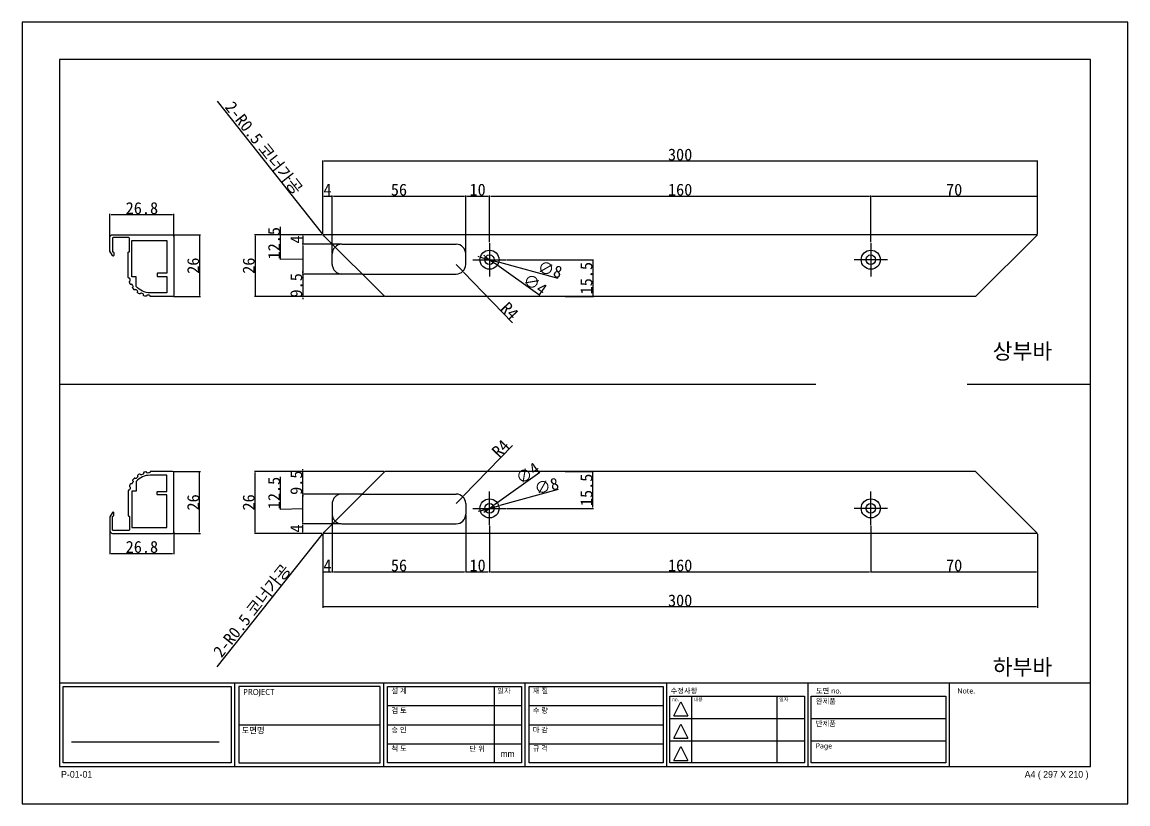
# Model space of a CAD drawing. Header units: millimetres. Extents: x -44117 to 256353, y -2095463 to 65325.
# Drawn here: x -11171.1 to -10707, y 29522.1 to 29850.2 of the extents above; entities that cross this region are included whole.
import ezdxf

# ---------------------------------------------------------------- set-up
doc = ezdxf.new("R2010")
doc.units = ezdxf.units.MM
doc.header["$LTSCALE"] = 10
doc.linetypes.add('CENTER', pattern=[50.8, 31.75, -6.35, 6.35, -6.35])
doc.linetypes.add('HIDDEN', pattern=[9.525, 6.35, -3.175])
doc.layers.add('cen', color=1, linetype='CENTER')
doc.layers.add('hid', color=8, linetype='HIDDEN')
doc.styles.add('고딕', font='')
doc.styles.get('고딕').set_extended_font_data('HYgtrE')
doc.dimstyles.new('hi01 a4 - 1scale', dxfattribs={"dimtxt": 5, "dimasz": 0.5, "dimexe": 0.3, "dimexo": 0.3, "dimgap": 0.2, "dimtad": 1, "dimdec": 1, "dimdsep": 46, "dimtxsty": 'Standard', "dimcen": 1, "dimclrd": 251, "dimclre": 251, "dimclrt": 3, "dimadec": 1, "dimazin": 2, "dimtfac": 1, "dimtdec": 1, "dimtix": 1, "dimtmove": 1, "dimatfit": 3, "dimfxl": 0, "dimarcsym": 0})

# ---------------------------------------------------------------- blocks, each defined once
blk = doc.blocks.new('*D837')
at = {"color": 251, "lineweight": -2, "transparency": 16777216}
for p, q in [((-11044.93, 29761.32), (-11044.93, 29777.49)), ((-11044.43, 29777.19), (-11041.43, 29777.19)), ((-11040.93, 29753.32), (-11040.93, 29777.49))]:
    blk.add_line(p, q, dxfattribs=at)
at = {"color": 251, "transparency": 16777216}
for points in [[(-11044.43, 29777.28), (-11044.43, 29777.11), (-11044.93, 29777.19)], [(-11041.43, 29777.28), (-11041.43, 29777.11), (-11040.93, 29777.19)]]:
    blk.add_solid(points, dxfattribs=at)
at = {"layer": 'Defpoints', "color": 0, "transparency": 16777216}
for p in [(-11040.93, 29777.19), (-11044.93, 29761.02), (-11040.93, 29753.02)]:
    blk.add_point(p, dxfattribs=at)
at = {"color": 3, "transparency": 16777216, "insert": (-11042.93, 29779.89), "char_height": 5, "attachment_point": 5}
blk.add_mtext('4', dxfattribs=at)
blk = doc.blocks.new('*D838')
at = {"color": 251, "lineweight": -2, "transparency": 16777216}
for p, q in [((-11040.93, 29761.32), (-11040.93, 29777.49)), ((-11040.43, 29777.19), (-10985.43, 29777.19)), ((-10984.93, 29753.32), (-10984.93, 29777.49))]:
    blk.add_line(p, q, dxfattribs=at)
at = {"color": 251, "transparency": 16777216}
for points in [[(-11040.43, 29777.28), (-11040.43, 29777.11), (-11040.93, 29777.19)], [(-10985.43, 29777.28), (-10985.43, 29777.11), (-10984.93, 29777.19)]]:
    blk.add_solid(points, dxfattribs=at)
at = {"layer": 'Defpoints', "color": 0, "transparency": 16777216}
for p in [(-10984.93, 29777.19), (-11040.93, 29761.02), (-10984.93, 29753.02)]:
    blk.add_point(p, dxfattribs=at)
at = {"color": 3, "transparency": 16777216, "insert": (-11012.93, 29779.89), "char_height": 5, "attachment_point": 5}
blk.add_mtext('56', dxfattribs=at)
blk = doc.blocks.new('*D888')
at = {"color": 251, "lineweight": -2, "transparency": 16777216}
for p, q in [((-10984.93, 29761.32), (-10984.93, 29777.49)), ((-10984.43, 29777.19), (-10975.43, 29777.19)), ((-10974.93, 29757.82), (-10974.93, 29777.49))]:
    blk.add_line(p, q, dxfattribs=at)
at = {"color": 251, "transparency": 16777216}
for points in [[(-10984.43, 29777.28), (-10984.43, 29777.11), (-10984.93, 29777.19)], [(-10975.43, 29777.28), (-10975.43, 29777.11), (-10974.93, 29777.19)]]:
    blk.add_solid(points, dxfattribs=at)
at = {"layer": 'Defpoints', "color": 0, "transparency": 16777216}
for p in [(-10974.93, 29777.19), (-10984.93, 29761.02), (-10974.93, 29757.52)]:
    blk.add_point(p, dxfattribs=at)
at = {"color": 3, "transparency": 16777216, "insert": (-10979.93, 29779.89), "char_height": 5, "attachment_point": 5}
blk.add_mtext('10', dxfattribs=at)
blk = doc.blocks.new('*D889')
at = {"color": 251, "lineweight": -2, "transparency": 16777216}
for p, q in [((-10974.93, 29757.82), (-10974.93, 29777.49)), ((-10974.43, 29777.19), (-10815.43, 29777.19)), ((-10814.93, 29757.82), (-10814.93, 29777.49))]:
    blk.add_line(p, q, dxfattribs=at)
at = {"color": 251, "transparency": 16777216}
for points in [[(-10974.43, 29777.28), (-10974.43, 29777.11), (-10974.93, 29777.19)], [(-10815.43, 29777.28), (-10815.43, 29777.11), (-10814.93, 29777.19)]]:
    blk.add_solid(points, dxfattribs=at)
at = {"layer": 'Defpoints', "color": 0, "transparency": 16777216}
for p in [(-10814.93, 29777.19), (-10974.93, 29757.52), (-10814.93, 29757.52)]:
    blk.add_point(p, dxfattribs=at)
at = {"color": 3, "transparency": 16777216, "insert": (-10894.93, 29779.89), "char_height": 5, "attachment_point": 5}
blk.add_mtext('160', dxfattribs=at)
blk = doc.blocks.new('*D890')
at = {"color": 251, "lineweight": -2, "transparency": 16777216}
for p, q in [((-11044.93, 29761.32), (-11044.93, 29792.22)), ((-10745.43, 29791.92), (-11044.43, 29791.92)), ((-10744.93, 29761.32), (-10744.93, 29792.22))]:
    blk.add_line(p, q, dxfattribs=at)
at = {"color": 251, "transparency": 16777216}
for points in [[(-11044.43, 29792), (-11044.43, 29791.83), (-11044.93, 29791.92)], [(-10745.43, 29792), (-10745.43, 29791.83), (-10744.93, 29791.92)]]:
    blk.add_solid(points, dxfattribs=at)
at = {"layer": 'Defpoints', "color": 0, "transparency": 16777216}
for p in [(-11044.93, 29791.92), (-11044.93, 29761.02), (-10744.93, 29761.02)]:
    blk.add_point(p, dxfattribs=at)
at = {"color": 3, "transparency": 16777216, "insert": (-10894.93, 29794.62), "char_height": 5, "attachment_point": 5}
blk.add_mtext('300', dxfattribs=at)
blk = doc.blocks.new('*D891')
at = {"color": 251, "lineweight": -2, "transparency": 16777216}
for p, q in [((-10814.93, 29761.32), (-10814.93, 29777.49)), ((-10814.43, 29777.19), (-10745.43, 29777.19)), ((-10744.93, 29761.32), (-10744.93, 29777.49))]:
    blk.add_line(p, q, dxfattribs=at)
at = {"color": 251, "transparency": 16777216}
for points in [[(-10814.43, 29777.28), (-10814.43, 29777.11), (-10814.93, 29777.19)], [(-10745.43, 29777.28), (-10745.43, 29777.11), (-10744.93, 29777.19)]]:
    blk.add_solid(points, dxfattribs=at)
at = {"layer": 'Defpoints', "color": 0, "transparency": 16777216}
for p in [(-10744.93, 29777.19), (-10814.93, 29761.02), (-10744.93, 29761.02)]:
    blk.add_point(p, dxfattribs=at)
at = {"color": 3, "transparency": 16777216, "insert": (-10779.93, 29779.89), "char_height": 5, "attachment_point": 5}
blk.add_mtext('70', dxfattribs=at)
blk = doc.blocks.new('*D892')
at = {"color": 251, "lineweight": -2, "transparency": 16777216}
for p, q in [((-11134.21, 29760.32), (-11134.21, 29769.75)), ((-11107.41, 29760.32), (-11107.41, 29769.75)), ((-11133.71, 29769.45), (-11107.91, 29769.45))]:
    blk.add_line(p, q, dxfattribs=at)
at = {"color": 251, "transparency": 16777216}
for points in [[(-11133.71, 29769.53), (-11133.71, 29769.36), (-11134.21, 29769.45)], [(-11107.91, 29769.53), (-11107.91, 29769.36), (-11107.41, 29769.45)]]:
    blk.add_solid(points, dxfattribs=at)
at = {"layer": 'Defpoints', "color": 0, "transparency": 16777216}
for p in [(-11107.41, 29769.45), (-11134.21, 29760.02), (-11107.41, 29760.02)]:
    blk.add_point(p, dxfattribs=at)
at = {"color": 3, "transparency": 16777216, "insert": (-11120.81, 29772.15), "char_height": 5, "attachment_point": 5}
blk.add_mtext('26.8', dxfattribs=at)
blk = doc.blocks.new('*D893')
at = {"color": 251, "lineweight": -2, "transparency": 16777216}
for p, q in [((-11107.61, 29761.02), (-11096.28, 29761.02)), ((-11096.58, 29760.52), (-11096.58, 29735.53)), ((-11107.61, 29735.03), (-11096.28, 29735.03))]:
    blk.add_line(p, q, dxfattribs=at)
at = {"color": 251, "transparency": 16777216}
for points in [[(-11096.67, 29760.52), (-11096.5, 29760.52), (-11096.58, 29761.02)], [(-11096.67, 29735.53), (-11096.5, 29735.53), (-11096.58, 29735.03)]]:
    blk.add_solid(points, dxfattribs=at)
at = {"layer": 'Defpoints', "color": 0, "transparency": 16777216}
for p in [(-11107.91, 29761.02), (-11107.91, 29735.03), (-11096.58, 29735.03)]:
    blk.add_point(p, dxfattribs=at)
at = {"color": 3, "transparency": 16777216, "insert": (-11099.28, 29748.02), "char_height": 5, "attachment_point": 5, "rotation": 90}
blk.add_mtext('26', dxfattribs=at)
blk = doc.blocks.new('*D894')
at = {"color": 251, "lineweight": -2, "transparency": 16777216}
for p, q in [((-11045.23, 29761.02), (-11053.61, 29761.02)), ((-11053.31, 29760.52), (-11053.31, 29757.52)), ((-11037.23, 29757.02), (-11053.61, 29757.02))]:
    blk.add_line(p, q, dxfattribs=at)
at = {"color": 251, "transparency": 16777216}
for points in [[(-11053.39, 29760.52), (-11053.23, 29760.52), (-11053.31, 29761.02)], [(-11053.39, 29757.52), (-11053.23, 29757.52), (-11053.31, 29757.02)]]:
    blk.add_solid(points, dxfattribs=at)
at = {"layer": 'Defpoints', "color": 0, "transparency": 16777216}
for p in [(-11044.93, 29761.02), (-11053.31, 29757.02), (-11036.93, 29757.02)]:
    blk.add_point(p, dxfattribs=at)
at = {"color": 3, "transparency": 16777216, "insert": (-11056.01, 29759.02), "char_height": 5, "attachment_point": 5, "rotation": 90}
blk.add_mtext('4', dxfattribs=at)
blk = doc.blocks.new('*D895')
at = {"color": 251, "lineweight": -2, "transparency": 16777216}
for p, q in [((-11062.64, 29750.57), (-11062.64, 29764.31)), ((-11037.23, 29757.02), (-11053.61, 29757.02)), ((-11053.31, 29756.52), (-11053.31, 29745.02)), ((-11053.31, 29750.77), (-11062.64, 29750.57)), ((-11028.73, 29744.52), (-11053.61, 29744.52))]:
    blk.add_line(p, q, dxfattribs=at)
at = {"color": 251, "transparency": 16777216}
for points in [[(-11053.39, 29756.52), (-11053.23, 29756.52), (-11053.31, 29757.02)], [(-11053.39, 29745.02), (-11053.23, 29745.02), (-11053.31, 29744.52)]]:
    blk.add_solid(points, dxfattribs=at)
at = {"layer": 'Defpoints', "color": 0, "transparency": 16777216}
for p in [(-11036.93, 29757.02), (-11053.31, 29744.52), (-11028.43, 29744.52)]:
    blk.add_point(p, dxfattribs=at)
at = {"color": 3, "transparency": 16777216, "insert": (-11065.34, 29757.44), "char_height": 5, "attachment_point": 5, "rotation": 90}
blk.add_mtext('12.5', dxfattribs=at)
blk = doc.blocks.new('*D896')
at = {"color": 251, "lineweight": -2, "transparency": 16777216}
for p, q in [((-11028.73, 29744.52), (-11053.61, 29744.52)), ((-11053.31, 29745.02), (-11053.31, 29745.52)), ((-11053.31, 29744.52), (-11053.31, 29735.03)), ((-11019.23, 29735.03), (-11053.61, 29735.03)), ((-11053.31, 29734.53), (-11053.31, 29734.03))]:
    blk.add_line(p, q, dxfattribs=at)
at = {"color": 251, "transparency": 16777216}
for points in [[(-11053.39, 29745.02), (-11053.23, 29745.02), (-11053.31, 29744.52)], [(-11053.39, 29734.53), (-11053.23, 29734.53), (-11053.31, 29735.03)]]:
    blk.add_solid(points, dxfattribs=at)
at = {"layer": 'Defpoints', "color": 0, "transparency": 16777216}
for p in [(-11028.43, 29744.52), (-11053.31, 29735.03), (-11018.93, 29735.03)]:
    blk.add_point(p, dxfattribs=at)
at = {"color": 3, "transparency": 16777216, "insert": (-11056.01, 29739.77), "char_height": 5, "attachment_point": 5, "rotation": 90}
blk.add_mtext('9.5', dxfattribs=at)
blk = doc.blocks.new('*D897')
at = {"color": 251, "lineweight": -2, "transparency": 16777216}
for p, q in [((-11045.23, 29761.02), (-11073.59, 29761.02)), ((-11073.29, 29760.52), (-11073.29, 29735.53)), ((-11019.23, 29735.03), (-11073.59, 29735.03))]:
    blk.add_line(p, q, dxfattribs=at)
at = {"color": 251, "transparency": 16777216}
for points in [[(-11073.38, 29760.52), (-11073.21, 29760.52), (-11073.29, 29761.02)], [(-11073.38, 29735.53), (-11073.21, 29735.53), (-11073.29, 29735.03)]]:
    blk.add_solid(points, dxfattribs=at)
at = {"layer": 'Defpoints', "color": 0, "transparency": 16777216}
for p in [(-11044.93, 29761.02), (-11073.29, 29735.03), (-11018.93, 29735.03)]:
    blk.add_point(p, dxfattribs=at)
at = {"color": 3, "transparency": 16777216, "insert": (-11075.99, 29748.02), "char_height": 5, "attachment_point": 5, "rotation": 90}
blk.add_mtext('26', dxfattribs=at)
blk = doc.blocks.new('*D898')
at = {"color": 251, "lineweight": -2, "transparency": 16777216}
for p, q in [((-10988.93, 29748.52), (-10986.15, 29745.65)), ((-10965.34, 29724.08), (-10985.8, 29745.29))]:
    blk.add_line(p, q, dxfattribs=at)
at = {"color": 251, "transparency": 16777216}
blk.add_solid([(-10985.74, 29745.34), (-10985.86, 29745.23), (-10986.15, 29745.65)], dxfattribs=at)
at = {"layer": 'Defpoints', "color": 0, "transparency": 16777216}
for p in [(-10988.93, 29748.52), (-10986.15, 29745.65)]:
    blk.add_point(p, dxfattribs=at)
at = {"color": 3, "transparency": 16777216, "insert": (-10966.43, 29729.1), "char_height": 5, "attachment_point": 5, "rotation": 313.9845}
blk.add_mtext('R4', dxfattribs=at)
blk = doc.blocks.new('*D899')
at = {"color": 251, "lineweight": -2, "transparency": 16777216}
for p, q in [((-10979.27, 29751.71), (-10979.75, 29751.84)), ((-10978.79, 29751.58), (-10971.07, 29749.47)), ((-10946.06, 29742.64), (-10970.59, 29749.34))]:
    blk.add_line(p, q, dxfattribs=at)
at = {"color": 251, "transparency": 16777216}
for points in [[(-10979.25, 29751.79), (-10979.29, 29751.63), (-10978.79, 29751.58)], [(-10970.56, 29749.42), (-10970.61, 29749.26), (-10971.07, 29749.47)]]:
    blk.add_solid(points, dxfattribs=at)
at = {"layer": 'Defpoints', "color": 0, "transparency": 16777216}
for p in [(-10978.79, 29751.58), (-10971.07, 29749.47)]:
    blk.add_point(p, dxfattribs=at)
at = {"color": 3, "transparency": 16777216, "insert": (-10949.56, 29746.39), "char_height": 5, "attachment_point": 5, "rotation": 344.7203}
blk.add_mtext('∅8', dxfattribs=at)
blk = doc.blocks.new('*D900')
at = {"color": 251, "lineweight": -2, "transparency": 16777216}
for p, q in [((-10976.96, 29751.97), (-10977.37, 29752.26)), ((-10976.56, 29751.68), (-10973.3, 29749.36)), ((-10953.82, 29735.49), (-10972.89, 29749.07))]:
    blk.add_line(p, q, dxfattribs=at)
at = {"color": 251, "transparency": 16777216}
for points in [[(-10976.91, 29752.04), (-10977.01, 29751.91), (-10976.56, 29751.68)], [(-10972.84, 29749.14), (-10972.94, 29749), (-10973.3, 29749.36)]]:
    blk.add_solid(points, dxfattribs=at)
at = {"layer": 'Defpoints', "color": 0, "transparency": 16777216}
for p in [(-10976.56, 29751.68), (-10973.3, 29749.36)]:
    blk.add_point(p, dxfattribs=at)
at = {"color": 3, "transparency": 16777216, "insert": (-10955.81, 29740.22), "char_height": 5, "attachment_point": 5, "rotation": 324.5302}
blk.add_mtext('∅4', dxfattribs=at)
blk = doc.blocks.new('*D901')
at = {"color": 251, "lineweight": -2, "transparency": 16777216}
for p, q in [((-10967.63, 29750.52), (-10931.25, 29750.52)), ((-10931.55, 29750.02), (-10931.55, 29735.53)), ((-10943.18, 29735.03), (-10931.25, 29735.03))]:
    blk.add_line(p, q, dxfattribs=at)
at = {"color": 251, "transparency": 16777216}
for points in [[(-10931.63, 29750.02), (-10931.46, 29750.02), (-10931.55, 29750.52)], [(-10931.63, 29735.53), (-10931.46, 29735.53), (-10931.55, 29735.03)]]:
    blk.add_solid(points, dxfattribs=at)
at = {"layer": 'Defpoints', "color": 0, "transparency": 16777216}
for p in [(-10967.93, 29750.52), (-10943.48, 29735.03), (-10931.55, 29735.03)]:
    blk.add_point(p, dxfattribs=at)
at = {"color": 3, "transparency": 16777216, "insert": (-10934.25, 29742.77), "char_height": 5, "attachment_point": 5, "rotation": 90}
blk.add_mtext('15.5', dxfattribs=at)
blk = doc.blocks.new('A$C2EC13F1B')
at = {"color": 7}
for p, q in [((-3.67, -0.83), (-1.17, 4.17)), ((-1.17, 4.17), (1.33, -0.83))]:
    blk.add_line(p, q, dxfattribs=at)
blk.add_lwpolyline([(-3.67, -0.83), (1.33, -0.83)], dxfattribs=at)
blk = doc.blocks.new('a4 1scale')
at = {"color": 8}
for p, q in [((-15144.83, -4477.05), (-14867.83, -4477.05)), ((-15097.66, -4499.61), (-15097.66, -4477.05)), ((-15057.67, -4499.62), (-15057.67, -4477.06)), ((-15028.06, -4478.06), (-15028.06, -4498.62)), ((-15019.68, -4499.62), (-15019.68, -4477.06)), ((-14981.69, -4499.62), (-14981.69, -4477.06)), ((-14943.7, -4499.62), (-14943.7, -4477.06)), ((-14905.71, -4499.62), (-14905.71, -4477.06)), ((-14980.9, -4480.63), (-14944.7, -4480.63)), ((-14975.07, -4480.63), (-14975.07, -4498.62)), ((-14952.08, -4480.63), (-14952.08, -4498.62)), ((-14942.91, -4480.63), (-14906.71, -4480.63)), ((-15056.67, -4483.2), (-15020.68, -4483.2)), ((-15018.68, -4483.2), (-14982.69, -4483.2)), ((-14980.9, -4486.63), (-14944.7, -4486.63)), ((-14942.91, -4486.63), (-14906.71, -4486.63)), ((-15096.66, -4488.33), (-15058.67, -4488.34)), ((-15056.67, -4488.34), (-15020.68, -4488.34)), ((-15018.68, -4488.34), (-14982.69, -4488.34)), ((-15141.53, -4492.95), (-15101.88, -4492.95)), ((-15056.67, -4493.48), (-15020.68, -4493.48)), ((-15018.68, -4493.48), (-14982.69, -4493.48)), ((-14980.9, -4492.63), (-14944.7, -4492.63)), ((-14942.91, -4492.63), (-14906.71, -4492.63))]:
    blk.add_line(p, q, dxfattribs=at)
for points in [[(-15154.83, -4509.61), (-14857.83, -4509.61), (-14857.83, -4299.61), (-15154.83, -4299.61)], [(-15144.83, -4499.61), (-14867.83, -4499.61), (-14867.83, -4309.61), (-15144.83, -4309.61)]]:
    blk.add_lwpolyline(points, close=True)
for points in [[(-15143.82, -4478.05), (-15098.66, -4478.05), (-15098.66, -4498.61), (-15143.83, -4498.61)], [(-15058.67, -4478.06), (-15096.66, -4478.05), (-15096.66, -4498.61), (-15058.66, -4498.62)], [(-15056.67, -4478.06), (-15020.68, -4478.06), (-15020.68, -4498.62), (-15056.67, -4498.62)], [(-15018.68, -4478.06), (-14982.69, -4478.06), (-14982.69, -4498.62), (-15018.68, -4498.62)]]:
    blk.add_lwpolyline(points, close=True, dxfattribs=at)
for points in [[(-14944.7, -4480.63), (-14944.7, -4498.62), (-14980.9, -4498.62), (-14980.9, -4480.63)], [(-14906.71, -4480.63), (-14906.71, -4498.62), (-14942.91, -4498.62), (-14942.91, -4480.63)]]:
    blk.add_lwpolyline(points, dxfattribs=at)
at = {"color": 8, "xscale": 0.7469071166727064, "yscale": 0.7469071166727064, "zscale": 0.7469071166727064}
for p in [(-14977.06, -4485.3), (-14977.06, -4491.3), (-14977.06, -4497.29)]:
    blk.add_blockref('A$C2EC13F1B', p, dxfattribs=at)
at = {"color": 8, "style": '고딕'}
for s, insert, char_height, width, attachment_point in [('{\\fMalgun Gothic|b0|i0|c129|p50;PROJECT}', (-15095.45, -4478.74), 1.6004, 37.4801, 1), ('{\\fMalgun Gothic|b0|i0|c129|p50;설 계}', (-15055.65, -4478.55), 1.4003, 21.6513, 1), ('{\\fGulim|b0|i0|c129|p50;일자}', (-15027.2, -4478.57), 1.4, 24.7824, 1), ('{\\fMalgun Gothic|b0|i0|c129|p50;재 질}', (-15017.66, -4478.55), 1.4003, 21.6513, 1), ('{\\fMalgun Gothic|b0|i0|c129|p50;수정사항}', (-14980.67, -4478.55), 1.4003, 21.6513, 1), ('{\\fMalgun Gothic|b0|i0|c129|p50;도면 no.}', (-14941.63, -4478.55), 1.4003, 21.6513, 1), ('{\\fMalgun Gothic|b0|i0|c129|p50;Note.}', (-14903.64, -4478.55), 1.4003, 21.6513, 1), ('{\\fMalgun Gothic|b0|i0|c129|p50;no.}', (-14980.32, -4481.07), 0.96, 25.9815, 1), ('{\\fMalgun Gothic|b0|i0|c129|p50;내용}', (-14974.49, -4481.07), 0.96, 25.9815, 1), ('{\\fMalgun Gothic|b0|i0|c129|p50;일자}', (-14951.5, -4481.07), 0.96, 25.9815, 1), ('{\\fGulim|b0|i0|c129|p50;완\\fMalgun Gothic|b0|i0|c129|p50;제품}', (-14941.66, -4481.32), 1.4003, 21.6513, 1), ('{\\fMalgun Gothic|b0|i0|c129|p50;검 토}', (-15055.65, -4483.82), 1.4003, 21.6513, 1), ('{\\fMalgun Gothic|b0|i0|c129|p50;수 량}', (-15017.66, -4483.82), 1.4003, 21.6513, 1), ('{\\fMalgun Gothic|b0|i0|c129|p50;반제품}', (-14941.66, -4487.32), 1.4003, 21.6513, 1), ('{\\fMalgun Gothic|b0|i0|c129|p50;도면명}', (-15095.89, -4489.07), 1.6004, 37.4801, 1), ('{\\fMalgun Gothic|b0|i0|c129|p50;승 인}', (-15055.65, -4489.02), 1.4003, 21.6513, 1), ('{\\fMalgun Gothic|b0|i0|c129|p50;마 감}', (-15017.66, -4489.02), 1.4003, 21.6513, 1), ('{\\fMalgun Gothic|b0|i0|c129|p50;Page}', (-14941.66, -4493.32), 1.4003, 21.6513, 1), ('{\\fMalgun Gothic|b0|i0|c129|p50;척 도 }', (-15055.65, -4494.02), 1.4003, 21.6513, 1), ('{\\fGulim|b0|i0|c129|p50;단 위}', (-15034.68, -4494.09), 1.4003, 21.6513, 1), ('mm', (-15024.45, -4496.13), 1.7, 15.2516, 5), ('{\\fMalgun Gothic|b0|i0|c129|p50;규 격 }', (-15017.66, -4494.02), 1.4003, 21.6513, 1), ('{\\C8;P-01-01}', (-15144.37, -4500.78), 1.8004, 27.0059, 1), ('{\\C8;A4 ( 297 X 210 )}', (-14868.4, -4500.78), 1.8004, 27.0059, 3)]:
    blk.add_mtext(s, dxfattribs=dict(at, insert=insert, char_height=char_height, width=width, attachment_point=attachment_point))
blk = doc.blocks.new('*D839')
at = {"color": 251, "lineweight": -2, "transparency": 16777216}
for p, q in [((-11089.25, 29817.05), (-11045.05, 29761.31)), ((-11044.43, 29760.52), (-11044.74, 29760.92))]:
    blk.add_line(p, q, dxfattribs=at)
at = {"color": 251, "transparency": 16777216}
blk.add_solid([(-11044.98, 29761.36), (-11045.11, 29761.26), (-11044.74, 29760.92)], dxfattribs=at)
at = {"layer": 'Defpoints', "color": 0, "transparency": 16777216}
for p in [(-11044.74, 29760.92), (-11044.43, 29760.52)]:
    blk.add_point(p, dxfattribs=at)
at = {"color": 3, "transparency": 16777216, "insert": (-11069.77, 29797.3), "char_height": 5, "attachment_point": 5, "rotation": 308.4076}
blk.add_mtext('2-R0.5{\\f굴림|b0|i0|c129|p50; 코너가공}', dxfattribs=at)
blk = doc.blocks.new('*D840')
at = {"color": 251, "lineweight": -2, "transparency": 16777216}
for p, q in [((-11040.93, 29643.37), (-11040.93, 29619.2)), ((-11044.93, 29635.37), (-11044.93, 29619.2)), ((-11044.43, 29619.5), (-11041.43, 29619.5))]:
    blk.add_line(p, q, dxfattribs=at)
at = {"color": 251, "transparency": 16777216}
for points in [[(-11044.43, 29619.58), (-11044.43, 29619.42), (-11044.93, 29619.5)], [(-11041.43, 29619.58), (-11041.43, 29619.42), (-11040.93, 29619.5)]]:
    blk.add_solid(points, dxfattribs=at)
at = {"layer": 'Defpoints', "color": 0, "transparency": 16777216}
for p in [(-11040.93, 29643.67), (-11044.93, 29635.67), (-11040.93, 29619.5)]:
    blk.add_point(p, dxfattribs=at)
at = {"color": 3, "transparency": 16777216, "insert": (-11042.93, 29622.2), "char_height": 5, "attachment_point": 5}
blk.add_mtext('4', dxfattribs=at)
blk = doc.blocks.new('*D841')
at = {"color": 251, "lineweight": -2, "transparency": 16777216}
for p, q in [((-10984.93, 29643.37), (-10984.93, 29619.2)), ((-11040.93, 29635.37), (-11040.93, 29619.2)), ((-11040.43, 29619.5), (-10985.43, 29619.5))]:
    blk.add_line(p, q, dxfattribs=at)
at = {"color": 251, "transparency": 16777216}
for points in [[(-11040.43, 29619.58), (-11040.43, 29619.42), (-11040.93, 29619.5)], [(-10985.43, 29619.58), (-10985.43, 29619.42), (-10984.93, 29619.5)]]:
    blk.add_solid(points, dxfattribs=at)
at = {"layer": 'Defpoints', "color": 0, "transparency": 16777216}
for p in [(-10984.93, 29643.67), (-11040.93, 29635.67), (-10984.93, 29619.5)]:
    blk.add_point(p, dxfattribs=at)
at = {"color": 3, "transparency": 16777216, "insert": (-11012.93, 29622.2), "char_height": 5, "attachment_point": 5}
blk.add_mtext('56', dxfattribs=at)
blk = doc.blocks.new('*D902')
at = {"color": 251, "lineweight": -2, "transparency": 16777216}
for p, q in [((-10984.93, 29635.37), (-10984.93, 29619.2)), ((-10974.93, 29638.87), (-10974.93, 29619.2)), ((-10984.43, 29619.5), (-10975.43, 29619.5))]:
    blk.add_line(p, q, dxfattribs=at)
at = {"color": 251, "transparency": 16777216}
for points in [[(-10984.43, 29619.58), (-10984.43, 29619.42), (-10984.93, 29619.5)], [(-10975.43, 29619.58), (-10975.43, 29619.42), (-10974.93, 29619.5)]]:
    blk.add_solid(points, dxfattribs=at)
at = {"layer": 'Defpoints', "color": 0, "transparency": 16777216}
for p in [(-10984.93, 29635.67), (-10974.93, 29639.17), (-10974.93, 29619.5)]:
    blk.add_point(p, dxfattribs=at)
at = {"color": 3, "transparency": 16777216, "insert": (-10979.93, 29622.2), "char_height": 5, "attachment_point": 5}
blk.add_mtext('10', dxfattribs=at)
blk = doc.blocks.new('*D903')
at = {"color": 251, "lineweight": -2, "transparency": 16777216}
for p, q in [((-10974.93, 29638.87), (-10974.93, 29619.2)), ((-10814.93, 29638.87), (-10814.93, 29619.2)), ((-10974.43, 29619.5), (-10815.43, 29619.5))]:
    blk.add_line(p, q, dxfattribs=at)
at = {"color": 251, "transparency": 16777216}
for points in [[(-10974.43, 29619.58), (-10974.43, 29619.42), (-10974.93, 29619.5)], [(-10815.43, 29619.58), (-10815.43, 29619.42), (-10814.93, 29619.5)]]:
    blk.add_solid(points, dxfattribs=at)
at = {"layer": 'Defpoints', "color": 0, "transparency": 16777216}
for p in [(-10974.93, 29639.17), (-10814.93, 29639.17), (-10814.93, 29619.5)]:
    blk.add_point(p, dxfattribs=at)
at = {"color": 3, "transparency": 16777216, "insert": (-10894.93, 29622.2), "char_height": 5, "attachment_point": 5}
blk.add_mtext('160', dxfattribs=at)
blk = doc.blocks.new('*D904')
at = {"color": 251, "lineweight": -2, "transparency": 16777216}
for p, q in [((-11044.93, 29635.37), (-11044.93, 29604.48)), ((-10744.93, 29635.37), (-10744.93, 29604.48)), ((-10745.43, 29604.78), (-11044.43, 29604.78))]:
    blk.add_line(p, q, dxfattribs=at)
at = {"color": 251, "transparency": 16777216}
for points in [[(-11044.43, 29604.86), (-11044.43, 29604.69), (-11044.93, 29604.78)], [(-10745.43, 29604.86), (-10745.43, 29604.69), (-10744.93, 29604.78)]]:
    blk.add_solid(points, dxfattribs=at)
at = {"layer": 'Defpoints', "color": 0, "transparency": 16777216}
for p in [(-11044.93, 29635.67), (-10744.93, 29635.67), (-11044.93, 29604.78)]:
    blk.add_point(p, dxfattribs=at)
at = {"color": 3, "transparency": 16777216, "insert": (-10894.93, 29607.48), "char_height": 5, "attachment_point": 5}
blk.add_mtext('300', dxfattribs=at)
blk = doc.blocks.new('*D905')
at = {"color": 251, "lineweight": -2, "transparency": 16777216}
for p, q in [((-10814.93, 29635.37), (-10814.93, 29619.2)), ((-10744.93, 29635.37), (-10744.93, 29619.2)), ((-10814.43, 29619.5), (-10745.43, 29619.5))]:
    blk.add_line(p, q, dxfattribs=at)
at = {"color": 251, "transparency": 16777216}
for points in [[(-10814.43, 29619.58), (-10814.43, 29619.42), (-10814.93, 29619.5)], [(-10745.43, 29619.58), (-10745.43, 29619.42), (-10744.93, 29619.5)]]:
    blk.add_solid(points, dxfattribs=at)
at = {"layer": 'Defpoints', "color": 0, "transparency": 16777216}
for p in [(-10814.93, 29635.67), (-10744.93, 29635.67), (-10744.93, 29619.5)]:
    blk.add_point(p, dxfattribs=at)
at = {"color": 3, "transparency": 16777216, "insert": (-10779.93, 29622.2), "char_height": 5, "attachment_point": 5}
blk.add_mtext('70', dxfattribs=at)
blk = doc.blocks.new('*D906')
at = {"color": 251, "lineweight": -2, "transparency": 16777216}
for p, q in [((-11134.21, 29636.37), (-11134.21, 29626.95)), ((-11107.41, 29636.37), (-11107.41, 29626.95)), ((-11133.71, 29627.25), (-11107.91, 29627.25))]:
    blk.add_line(p, q, dxfattribs=at)
at = {"color": 251, "transparency": 16777216}
for points in [[(-11133.71, 29627.33), (-11133.71, 29627.16), (-11134.21, 29627.25)], [(-11107.91, 29627.33), (-11107.91, 29627.16), (-11107.41, 29627.25)]]:
    blk.add_solid(points, dxfattribs=at)
at = {"layer": 'Defpoints', "color": 0, "transparency": 16777216}
for p in [(-11134.21, 29636.67), (-11107.41, 29636.67), (-11107.41, 29627.25)]:
    blk.add_point(p, dxfattribs=at)
at = {"color": 3, "transparency": 16777216, "insert": (-11120.81, 29629.95), "char_height": 5, "attachment_point": 5}
blk.add_mtext('26.8', dxfattribs=at)
blk = doc.blocks.new('*D907')
at = {"color": 251, "lineweight": -2, "transparency": 16777216}
for p, q in [((-11107.61, 29661.67), (-11096.28, 29661.67)), ((-11096.58, 29636.17), (-11096.58, 29661.17)), ((-11107.61, 29635.67), (-11096.28, 29635.67))]:
    blk.add_line(p, q, dxfattribs=at)
at = {"color": 251, "transparency": 16777216}
for points in [[(-11096.67, 29661.17), (-11096.5, 29661.17), (-11096.58, 29661.67)], [(-11096.67, 29636.17), (-11096.5, 29636.17), (-11096.58, 29635.67)]]:
    blk.add_solid(points, dxfattribs=at)
at = {"layer": 'Defpoints', "color": 0, "transparency": 16777216}
for p in [(-11107.91, 29661.67), (-11096.58, 29661.67), (-11107.91, 29635.67)]:
    blk.add_point(p, dxfattribs=at)
at = {"color": 3, "transparency": 16777216, "insert": (-11099.28, 29648.67), "char_height": 5, "attachment_point": 5, "rotation": 90}
blk.add_mtext('26', dxfattribs=at)
blk = doc.blocks.new('*D908')
at = {"color": 251, "lineweight": -2, "transparency": 16777216}
for p, q in [((-11037.23, 29639.67), (-11053.61, 29639.67)), ((-11045.23, 29635.67), (-11053.61, 29635.67)), ((-11053.31, 29636.17), (-11053.31, 29639.17))]:
    blk.add_line(p, q, dxfattribs=at)
at = {"color": 251, "transparency": 16777216}
for points in [[(-11053.39, 29639.17), (-11053.23, 29639.17), (-11053.31, 29639.67)], [(-11053.39, 29636.17), (-11053.23, 29636.17), (-11053.31, 29635.67)]]:
    blk.add_solid(points, dxfattribs=at)
at = {"layer": 'Defpoints', "color": 0, "transparency": 16777216}
for p in [(-11053.31, 29639.67), (-11044.93, 29635.67), (-11036.93, 29639.67)]:
    blk.add_point(p, dxfattribs=at)
at = {"color": 3, "transparency": 16777216, "insert": (-11056.01, 29637.67), "char_height": 5, "attachment_point": 5, "rotation": 90}
blk.add_mtext('4', dxfattribs=at)
blk = doc.blocks.new('*D909')
at = {"color": 251, "lineweight": -2, "transparency": 16777216}
for p, q in [((-11062.64, 29645.72), (-11062.64, 29659.45)), ((-11028.73, 29652.17), (-11053.61, 29652.17)), ((-11053.31, 29640.17), (-11053.31, 29651.67)), ((-11053.31, 29645.92), (-11062.64, 29645.72)), ((-11037.23, 29639.67), (-11053.61, 29639.67))]:
    blk.add_line(p, q, dxfattribs=at)
at = {"color": 251, "transparency": 16777216}
for points in [[(-11053.39, 29651.67), (-11053.23, 29651.67), (-11053.31, 29652.17)], [(-11053.39, 29640.17), (-11053.23, 29640.17), (-11053.31, 29639.67)]]:
    blk.add_solid(points, dxfattribs=at)
at = {"layer": 'Defpoints', "color": 0, "transparency": 16777216}
for p in [(-11053.31, 29652.17), (-11028.43, 29652.17), (-11036.93, 29639.67)]:
    blk.add_point(p, dxfattribs=at)
at = {"color": 3, "transparency": 16777216, "insert": (-11065.34, 29652.59), "char_height": 5, "attachment_point": 5, "rotation": 90}
blk.add_mtext('12.5', dxfattribs=at)
blk = doc.blocks.new('*D910')
at = {"color": 251, "lineweight": -2, "transparency": 16777216}
for p, q in [((-11019.23, 29661.67), (-11053.61, 29661.67)), ((-11053.31, 29662.17), (-11053.31, 29662.67)), ((-11053.31, 29652.17), (-11053.31, 29661.67)), ((-11028.73, 29652.17), (-11053.61, 29652.17)), ((-11053.31, 29651.67), (-11053.31, 29651.17))]:
    blk.add_line(p, q, dxfattribs=at)
at = {"color": 251, "transparency": 16777216}
for points in [[(-11053.39, 29662.17), (-11053.23, 29662.17), (-11053.31, 29661.67)], [(-11053.39, 29651.67), (-11053.23, 29651.67), (-11053.31, 29652.17)]]:
    blk.add_solid(points, dxfattribs=at)
at = {"layer": 'Defpoints', "color": 0, "transparency": 16777216}
for p in [(-11053.31, 29661.67), (-11018.93, 29661.67), (-11028.43, 29652.17)]:
    blk.add_point(p, dxfattribs=at)
at = {"color": 3, "transparency": 16777216, "insert": (-11056.01, 29656.92), "char_height": 5, "attachment_point": 5, "rotation": 90}
blk.add_mtext('9.5', dxfattribs=at)
blk = doc.blocks.new('*D911')
at = {"color": 251, "lineweight": -2, "transparency": 16777216}
for p, q in [((-11019.23, 29661.67), (-11073.59, 29661.67)), ((-11073.29, 29636.17), (-11073.29, 29661.17)), ((-11045.23, 29635.67), (-11073.59, 29635.67))]:
    blk.add_line(p, q, dxfattribs=at)
at = {"color": 251, "transparency": 16777216}
for points in [[(-11073.38, 29661.17), (-11073.21, 29661.17), (-11073.29, 29661.67)], [(-11073.38, 29636.17), (-11073.21, 29636.17), (-11073.29, 29635.67)]]:
    blk.add_solid(points, dxfattribs=at)
at = {"layer": 'Defpoints', "color": 0, "transparency": 16777216}
for p in [(-11073.29, 29661.67), (-11018.93, 29661.67), (-11044.93, 29635.67)]:
    blk.add_point(p, dxfattribs=at)
at = {"color": 3, "transparency": 16777216, "insert": (-11075.99, 29648.67), "char_height": 5, "attachment_point": 5, "rotation": 90}
blk.add_mtext('26', dxfattribs=at)
blk = doc.blocks.new('*D912')
at = {"color": 251, "lineweight": -2, "transparency": 16777216}
for p, q in [((-10965.34, 29672.61), (-10985.8, 29651.41)), ((-10988.93, 29648.17), (-10986.15, 29651.05))]:
    blk.add_line(p, q, dxfattribs=at)
at = {"color": 251, "transparency": 16777216}
blk.add_solid([(-10985.86, 29651.47), (-10985.74, 29651.35), (-10986.15, 29651.05)], dxfattribs=at)
at = {"layer": 'Defpoints', "color": 0, "transparency": 16777216}
for p in [(-10986.15, 29651.05), (-10988.93, 29648.17)]:
    blk.add_point(p, dxfattribs=at)
at = {"color": 3, "transparency": 16777216, "insert": (-10970.31, 29671.34), "char_height": 5, "attachment_point": 5, "rotation": 46.0155}
blk.add_mtext('R4', dxfattribs=at)
blk = doc.blocks.new('*D913')
at = {"color": 251, "lineweight": -2, "transparency": 16777216}
for p, q in [((-10946.06, 29654.06), (-10970.59, 29647.36)), ((-10979.27, 29644.98), (-10979.75, 29644.85)), ((-10978.79, 29645.12), (-10971.07, 29647.22))]:
    blk.add_line(p, q, dxfattribs=at)
at = {"color": 251, "transparency": 16777216}
for points in [[(-10979.29, 29645.06), (-10979.25, 29644.9), (-10978.79, 29645.12)], [(-10970.61, 29647.44), (-10970.56, 29647.28), (-10971.07, 29647.22)]]:
    blk.add_solid(points, dxfattribs=at)
at = {"layer": 'Defpoints', "color": 0, "transparency": 16777216}
for p in [(-10978.79, 29645.12), (-10971.07, 29647.22)]:
    blk.add_point(p, dxfattribs=at)
at = {"color": 3, "transparency": 16777216, "insert": (-10950.98, 29655.51), "char_height": 5, "attachment_point": 5, "rotation": 15.2797}
blk.add_mtext('∅8', dxfattribs=at)
blk = doc.blocks.new('*D914')
at = {"color": 251, "lineweight": -2, "transparency": 16777216}
for p, q in [((-10953.82, 29661.21), (-10972.89, 29647.62)), ((-10976.96, 29644.72), (-10977.37, 29644.43)), ((-10976.56, 29645.01), (-10973.3, 29647.33))]:
    blk.add_line(p, q, dxfattribs=at)
at = {"color": 251, "transparency": 16777216}
for points in [[(-10977.01, 29644.79), (-10976.91, 29644.65), (-10976.56, 29645.01)], [(-10972.94, 29647.69), (-10972.84, 29647.55), (-10973.3, 29647.33)]]:
    blk.add_solid(points, dxfattribs=at)
at = {"layer": 'Defpoints', "color": 0, "transparency": 16777216}
for p in [(-10976.56, 29645.01), (-10973.3, 29647.33)]:
    blk.add_point(p, dxfattribs=at)
at = {"color": 3, "transparency": 16777216, "insert": (-10958.94, 29660.87), "char_height": 5, "attachment_point": 5, "rotation": 35.4698}
blk.add_mtext('∅4', dxfattribs=at)
blk = doc.blocks.new('*D915')
at = {"color": 251, "lineweight": -2, "transparency": 16777216}
for p, q in [((-10943.18, 29661.67), (-10931.25, 29661.67)), ((-10931.55, 29646.67), (-10931.55, 29661.17)), ((-10967.63, 29646.17), (-10931.25, 29646.17))]:
    blk.add_line(p, q, dxfattribs=at)
at = {"color": 251, "transparency": 16777216}
for points in [[(-10931.63, 29661.17), (-10931.46, 29661.17), (-10931.55, 29661.67)], [(-10931.63, 29646.67), (-10931.46, 29646.67), (-10931.55, 29646.17)]]:
    blk.add_solid(points, dxfattribs=at)
at = {"layer": 'Defpoints', "color": 0, "transparency": 16777216}
for p in [(-10943.48, 29661.67), (-10931.55, 29661.67), (-10967.93, 29646.17)]:
    blk.add_point(p, dxfattribs=at)
at = {"color": 3, "transparency": 16777216, "insert": (-10934.25, 29653.92), "char_height": 5, "attachment_point": 5, "rotation": 90}
blk.add_mtext('15.5', dxfattribs=at)
blk = doc.blocks.new('*D842')
at = {"color": 251, "lineweight": -2, "transparency": 16777216}
for p, q in [((-11089.25, 29579.64), (-11045.05, 29635.39)), ((-11044.43, 29636.17), (-11044.74, 29635.78))]:
    blk.add_line(p, q, dxfattribs=at)
at = {"color": 251, "transparency": 16777216}
blk.add_solid([(-11045.11, 29635.44), (-11044.98, 29635.33), (-11044.74, 29635.78)], dxfattribs=at)
at = {"layer": 'Defpoints', "color": 0, "transparency": 16777216}
for p in [(-11044.74, 29635.78), (-11044.43, 29636.17)]:
    blk.add_point(p, dxfattribs=at)
at = {"color": 3, "transparency": 16777216, "insert": (-11074.46, 29603.1), "char_height": 5, "attachment_point": 5, "rotation": 51.5924}
blk.add_mtext('2-R0.5{\\f굴림|b0|i0|c129|p50; 코너가공}', dxfattribs=at)

msp = doc.modelspace()

# ---------------------------------------------------------------- linework, layer by layer
for p, q in [((-10744.92725, 29761.02346), (-11044.92725, 29761.02346)), ((-11044.92725, 29761.02346), (-11018.92978, 29735.026)), ((-10744.92725, 29761.02346), (-10770.92472, 29735.026)), ((-11036.92725, 29757.02346), (-10988.92725, 29757.02346)), ((-10984.92725, 29748.52346), (-10984.92725, 29753.02346)), ((-11028.42725, 29744.52346), (-10988.92725, 29744.52346)), ((-10770.92472, 29735.026), (-11018.92978, 29735.026)), ((-11044.92725, 29635.66977), (-11018.92978, 29661.66724)), ((-10770.92472, 29661.66724), (-11018.92978, 29661.66724)), ((-10744.92725, 29635.66977), (-10770.92472, 29661.66724)), ((-11028.42725, 29652.16977), (-10988.92725, 29652.16977)), ((-10984.92725, 29648.16977), (-10984.92725, 29643.66977)), ((-10744.92725, 29635.66977), (-11044.92725, 29635.66977)), ((-11036.92725, 29639.66977), (-10988.92725, 29639.66977))]:
    msp.add_line(p, q)
for points in [[(-11107.40677, 29760.52346), (-11107.40677, 29735.526, -0.414213562), (-11107.90677, 29735.026), (-11117.10515, 29735.026, -0.414213562), (-11117.40515, 29735.326), (-11117.40515, 29735.33105, 0.404373009), (-11117.69504, 29735.63088, -0.022416536), (-11118.4634, 29735.69135, 0.404373009), (-11118.79662, 29735.44057, -0.424123069), (-11119.14982, 29735.19294, -0.022416536), (-11119.95155, 29735.38542, -0.424123069), (-11120.15384, 29735.7664, 0.404373009), (-11120.33688, 29736.14114, -0.022416536), (-11121.04896, 29736.43609, 0.404373009), (-11121.44337, 29736.30054, -0.424123069), (-11121.8558, 29736.17418, -0.022416536), (-11122.55881, 29736.60499, -0.424123069), (-11122.63346, 29737.02984, 0.404373009), (-11122.69175, 29737.4428, -0.022416536), (-11123.27783, 29737.94335, 0.404373009), (-11123.69482, 29737.93632, -0.424123069), (-11124.12612, 29737.94359, -0.022416536), (-11124.6616, 29738.57056, -0.424123069), (-11124.60131, 29738.99768, 0.404373009), (-11124.52913, 29739.40844, -0.022416536), (-11124.93184, 29740.0656, 0.404373009), (-11125.3306, 29740.18778, -0.424123069), (-11125.73854, 29740.32797, -0.022416536), (-11126.05407, 29741.08972, -0.424123069), (-11125.86474, 29741.47731, 0.404373009), (-11125.66917, 29741.84566, -0.022416536), (-11125.84909, 29742.59511, 0.404373009), (-11126.19058, 29742.83452, -0.424123069), (-11126.53523, 29743.09391, -0.030851128), (-11126.60515, 29744.226), (-11126.60515, 29753.52346, -0.414213562), (-11126.30515, 29753.82346), (-11126.20515, 29753.82346, 0.414213562), (-11126.00515, 29754.02346), (-11126.00515, 29759.52346, 0.414213562), (-11126.30515, 29759.82346), (-11132.90515, 29759.82346, 0.414213562), (-11133.20515, 29759.52346), (-11133.20515, 29754.02346, 0.414213562), (-11133.00515, 29753.82346), (-11132.90515, 29753.82346, -0.414213562), (-11132.60515, 29753.52346), (-11132.60515, 29752.32346, -0.855700792), (-11133.19081, 29752.23183), (-11134.20515, 29754.07287), (-11134.20515, 29760.02346, -0.414213562), (-11133.20515, 29761.02346), (-11107.90677, 29761.02346, -0.414213562), (-11107.40677, 29760.52346)], [(-11123.20515, 29743.32346), (-11125.00515, 29743.32346), (-11125.00515, 29758.52346), (-11110.40515, 29758.52346), (-11110.40515, 29744.82346), (-11114.20515, 29744.82346, 0.414213562), (-11114.40515, 29744.62346), (-11114.40515, 29743.72346, 0.414213562), (-11114.20515, 29743.52346), (-11110.40515, 29743.52346), (-11110.40515, 29736.626), (-11117.40515, 29736.626, -0.220520239), (-11123.20515, 29739.31478), (-11123.20515, 29743.32346)], [(-11107.40677, 29636.16977), (-11107.40677, 29661.16724, 0.414213562), (-11107.90677, 29661.66724), (-11117.10515, 29661.66724, 0.414213562), (-11117.40515, 29661.36724), (-11117.40515, 29661.36218, -0.404373009), (-11117.69504, 29661.06235, 0.022416536), (-11118.4634, 29661.00188, -0.404373009), (-11118.79662, 29661.25267, 0.424123069), (-11119.14982, 29661.5003, 0.022416536), (-11119.95155, 29661.30782, 0.424123069), (-11120.15384, 29660.92683, -0.404373009), (-11120.33688, 29660.5521, 0.022416536), (-11121.04896, 29660.25715, -0.404373009), (-11121.44337, 29660.39269, 0.424123069), (-11121.8558, 29660.51905, 0.022416536), (-11122.55881, 29660.08825, 0.424123069), (-11122.63346, 29659.6634, -0.404373009), (-11122.69175, 29659.25044, 0.022416536), (-11123.27783, 29658.74989, -0.404373009), (-11123.69482, 29658.75692, 0.424123069), (-11124.12612, 29658.74964, 0.022416536), (-11124.6616, 29658.12268, 0.424123069), (-11124.60131, 29657.69556, -0.404373009), (-11124.52913, 29657.2848, 0.022416536), (-11124.93184, 29656.62763, -0.404373009), (-11125.3306, 29656.50546, 0.424123069), (-11125.73854, 29656.36527, 0.022416536), (-11126.05407, 29655.60352, 0.424123069), (-11125.86474, 29655.21593, -0.404373009), (-11125.66917, 29654.84758, 0.022416536), (-11125.84909, 29654.09813, -0.404373009), (-11126.19058, 29653.85872, 0.424123069), (-11126.53523, 29653.59933, 0.030851128), (-11126.60515, 29652.46724), (-11126.60515, 29643.16977, 0.414213562), (-11126.30515, 29642.86977), (-11126.20515, 29642.86977, -0.414213562), (-11126.00515, 29642.66977), (-11126.00515, 29637.16977, -0.414213562), (-11126.30515, 29636.86977), (-11132.90515, 29636.86977, -0.414213562), (-11133.20515, 29637.16977), (-11133.20515, 29642.66977, -0.414213562), (-11133.00515, 29642.86977), (-11132.90515, 29642.86977, 0.414213562), (-11132.60515, 29643.16977), (-11132.60515, 29644.36977, 0.855700792), (-11133.19081, 29644.46141), (-11134.20515, 29642.62037), (-11134.20515, 29636.66977, 0.414213562), (-11133.20515, 29635.66977), (-11107.90677, 29635.66977, 0.414213562), (-11107.40677, 29636.16977)], [(-11123.20515, 29653.36977), (-11125.00515, 29653.36977), (-11125.00515, 29638.16977), (-11110.40515, 29638.16977), (-11110.40515, 29651.86977), (-11114.20515, 29651.86977, -0.414213562), (-11114.40515, 29652.06977), (-11114.40515, 29652.96977, -0.414213562), (-11114.20515, 29653.16977), (-11110.40515, 29653.16977), (-11110.40515, 29660.06724), (-11117.40515, 29660.06724, 0.220520239), (-11123.20515, 29657.37845), (-11123.20515, 29653.36977)]]:
    msp.add_lwpolyline(points, format="xyb", close=True)
for centre, radius in [((-10974.92725, 29750.52346), 4), ((-10974.92725, 29750.52346), 2), ((-10814.92725, 29750.52346), 4), ((-10814.92725, 29750.52346), 2), ((-10974.92725, 29646.16977), 4), ((-10814.92725, 29646.16977), 4), ((-10974.92725, 29646.16977), 2), ((-10814.92725, 29646.16977), 2)]:
    msp.add_circle(centre, radius)
for centre, start, end in [((-11036.92725, 29753.02346), 90, 135), ((-10988.92725, 29753.02346), 0, 90), ((-10988.92725, 29748.52346), 270, 0), ((-10988.92725, 29648.16977), 0, 90), ((-11036.92725, 29643.66977), 225, 270), ((-10988.92725, 29643.66977), 270, 0)]:
    msp.add_arc(centre, 4, start, end)
at = {"layer": 'cen'}
for p, q in [((-10974.92725, 29757.52346), (-10974.92725, 29743.52346)), ((-10814.92725, 29757.52346), (-10814.92725, 29743.52346)), ((-10981.92725, 29750.52346), (-10967.92725, 29750.52346)), ((-10807.92725, 29750.52346), (-10821.92725, 29750.52346)), ((-11155.45851, 29698.34662), (-10722.64601, 29698.34662)), ((-10974.92725, 29639.16977), (-10974.92725, 29653.16977)), ((-10814.92725, 29639.16977), (-10814.92725, 29653.16977)), ((-10981.92725, 29646.16977), (-10967.92725, 29646.16977)), ((-10807.92725, 29646.16977), (-10821.92725, 29646.16977))]:
    msp.add_line(p, q, dxfattribs=at)
at = {"layer": 'hid'}
for p, q in [((-11040.92725, 29748.52346), (-11040.92725, 29753.02346)), ((-11028.42725, 29744.52346), (-11036.92725, 29744.52346)), ((-11028.42725, 29652.16977), (-11036.92725, 29652.16977)), ((-11040.92725, 29648.16977), (-11040.92725, 29643.66977))]:
    msp.add_line(p, q, dxfattribs=at)
for centre, start, end in [((-11036.92725, 29753.02346), 135, 180), ((-11036.92725, 29748.52346), 180, 270), ((-11036.92725, 29648.16977), 90, 180), ((-11036.92725, 29643.66977), 180, 225)]:
    msp.add_arc(centre, 4, start, end, dxfattribs=at)

# ---------------------------------------------------------------- block references
at = {"color": 1, "xscale": 1.5625, "yscale": 1.5625, "zscale": 1.5625}
msp.add_blockref('a4 1scale', (12508.33825, 36568.3869), dxfattribs=at)

# ---------------------------------------------------------------- texts
at = {"color": 142, "char_height": 6.6332366, "width": 192.1604524, "attachment_point": 5, "style": '고딕'}
for s, insert in [('{\\fMalgun Gothic|b0|i0|c129|p50;상부바}', (-10751.26964, 29711.77257)), ('{\\fMalgun Gothic|b0|i0|c129|p50;하부바}', (-10751.26964, 29579.20341))]:
    msp.add_mtext(s, dxfattribs=dict(at, insert=insert))

# ---------------------------------------------------------------- dimensions: what is measured, and where the dimension line sits
for center, mpoint, picture, middle in [((-11044.42725, 29760.52346), (-11044.73788, 29760.91527), '*D839', (-11072.11508, 29795.44732)), ((-11044.42725, 29636.16977), (-11044.73788, 29635.77797), '*D842', (-11072.11508, 29601.24592))]:
    dim = msp.add_radius_dim(center=center, mpoint=mpoint, text='2-<>{\\f굴림|b0|i0|c129|p50; 코너가공}', dimstyle='hi01 a4 - 1scale', override={"dimtxsty": 'Standard'})
    dim.commit()
    dim.dimension.update_dxf_attribs({"geometry": picture, "text_midpoint": middle, "dimtype": 164})
for base, p1, p2, picture, middle in [((-11044.92725, 29791.91513), (-10744.92725, 29761.02346), (-11044.92725, 29761.02346), '*D890', (-10894.92725, 29794.61513)), ((-10814.92725, 29777.19422), (-10974.92725, 29757.52346), (-10814.92725, 29757.52346), '*D889', (-10894.92725, 29779.89422)), ((-10744.92725, 29777.19422), (-10814.92725, 29761.02346), (-10744.92725, 29761.02346), '*D891', (-10779.92725, 29779.89422)), ((-11107.40677, 29769.44603), (-11134.20515, 29760.02346), (-11107.40677, 29760.02346), '*D892', (-11120.80596, 29772.14603)), ((-11107.40677, 29627.24721), (-11134.20515, 29636.66977), (-11107.40677, 29636.66977), '*D906', (-11120.80596, 29629.94721)), ((-11044.92725, 29604.77811), (-10744.92725, 29635.66977), (-11044.92725, 29635.66977), '*D904', (-10894.92725, 29607.47811)), ((-10814.92725, 29619.49902), (-10974.92725, 29639.16977), (-10814.92725, 29639.16977), '*D903', (-10894.92725, 29622.19902)), ((-10744.92725, 29619.49902), (-10814.92725, 29635.66977), (-10744.92725, 29635.66977), '*D905', (-10779.92725, 29622.19902))]:
    dim = msp.add_linear_dim(base=base, p1=p1, p2=p2, dimstyle='hi01 a4 - 1scale')
    dim.commit()
    dim.dimension.update_dxf_attribs({"geometry": picture, "text_midpoint": middle})
for base, p1, p2, angle, picture, middle in [((-11040.92725, 29777.19422), (-11044.92725, 29761.02346), (-11040.92725, 29753.02346), 180, '*D837', (-11042.92725, 29779.89422)), ((-10984.92725, 29777.19422), (-11040.92725, 29761.02346), (-10984.92725, 29753.02346), 180, '*D838', (-11012.92725, 29779.89422)), ((-10974.92725, 29777.19422), (-10984.92725, 29761.02346), (-10974.92725, 29757.52346), 180, '*D888', (-10979.92725, 29779.89422)), ((-11096.58328, 29735.026), (-11107.90677, 29761.02346), (-11107.90677, 29735.026), 90, '*D893', (-11099.28328, 29748.02473)), ((-11073.29399, 29735.026), (-11044.92725, 29761.02346), (-11018.92978, 29735.026), 90, '*D897', (-11075.99399, 29748.02473)), ((-11053.30842, 29757.02346), (-11044.92725, 29761.02346), (-11036.92725, 29757.02346), 90, '*D894', (-11056.00842, 29759.02346)), ((-10931.54588, 29735.026), (-10967.92725, 29750.52346), (-10943.4817, 29735.026), 90, '*D901', (-10934.24588, 29742.77473)), ((-11053.30842, 29735.026), (-11028.42725, 29744.52346), (-11018.92978, 29735.026), 90, '*D896', (-11056.00842, 29739.77473)), ((-11096.58328, 29661.66724), (-11107.90677, 29635.66977), (-11107.90677, 29661.66724), 270, '*D907', (-11099.28328, 29648.66851)), ((-11073.29399, 29661.66724), (-11044.92725, 29635.66977), (-11018.92978, 29661.66724), 270, '*D911', (-11075.99399, 29648.66851)), ((-11053.30842, 29661.66724), (-11028.42725, 29652.16977), (-11018.92978, 29661.66724), 270, '*D910', (-11056.00842, 29656.91851)), ((-10931.54588, 29661.66724), (-10967.92725, 29646.16977), (-10943.4817, 29661.66724), 270, '*D915', (-10934.24588, 29653.91851)), ((-11040.92725, 29619.49902), (-11044.92725, 29635.66977), (-11040.92725, 29643.66977), 180, '*D840', (-11042.92725, 29622.19902)), ((-10984.92725, 29619.49902), (-11040.92725, 29635.66977), (-10984.92725, 29643.66977), 180, '*D841', (-11012.92725, 29622.19902)), ((-11053.30842, 29639.66977), (-11044.92725, 29635.66977), (-11036.92725, 29639.66977), 270, '*D908', (-11056.00842, 29637.66977)), ((-10974.92725, 29619.49902), (-10984.92725, 29635.66977), (-10974.92725, 29639.16977), 180, '*D902', (-10979.92725, 29622.19902))]:
    dim = msp.add_linear_dim(base=base, p1=p1, p2=p2, angle=angle, dimstyle='hi01 a4 - 1scale')
    dim.commit()
    dim.dimension.update_dxf_attribs({"geometry": picture, "text_midpoint": middle})
for base, p1, p2, angle, picture, middle in [((-11053.30842, 29744.52346), (-11036.92725, 29757.02346), (-11028.42725, 29744.52346), 90, '*D895', (-11062.63502, 29750.77346)), ((-11053.30842, 29652.16977), (-11036.92725, 29639.66977), (-11028.42725, 29652.16977), 270, '*D909', (-11062.63502, 29645.91977))]:
    dim = msp.add_linear_dim(base=base, p1=p1, p2=p2, angle=angle, dimstyle='hi01 a4 - 1scale')
    dim.commit()
    dim.dimension.update_dxf_attribs({"geometry": picture, "text_midpoint": middle, "dimtype": 160})
for p1, p2, picture, middle in [((-10978.78585, 29751.57759), (-10971.06865, 29749.46934), '*D899', (-10950.27172, 29743.78784)), ((-10976.55609, 29751.68401), (-10973.29841, 29749.36292), '*D900', (-10957.3777, 29738.01944)), ((-10976.55609, 29645.00923), (-10973.29841, 29647.33032), '*D914', (-10957.3777, 29658.6738)), ((-10978.78585, 29645.11565), (-10971.06865, 29647.2239), '*D913', (-10950.27172, 29652.90539))]:
    dim = msp.add_diameter_dim_2p(p1=p1, p2=p2, dimstyle='hi01 a4 - 1scale')
    dim.commit()
    dim.dimension.update_dxf_attribs({"geometry": picture, "text_midpoint": middle, "dimtype": 163})
for center, mpoint, picture, middle in [((-10988.92725, 29748.52346), (-10986.1494, 29745.64535), '*D898', (-10968.36976, 29727.22402)), ((-10988.92725, 29648.16977), (-10986.1494, 29651.04788), '*D912', (-10968.36976, 29669.46922))]:
    dim = msp.add_radius_dim(center=center, mpoint=mpoint, dimstyle='hi01 a4 - 1scale')
    dim.commit()
    dim.dimension.update_dxf_attribs({"geometry": picture, "text_midpoint": middle, "dimtype": 164})

doc.saveas('drawing.dxf')
